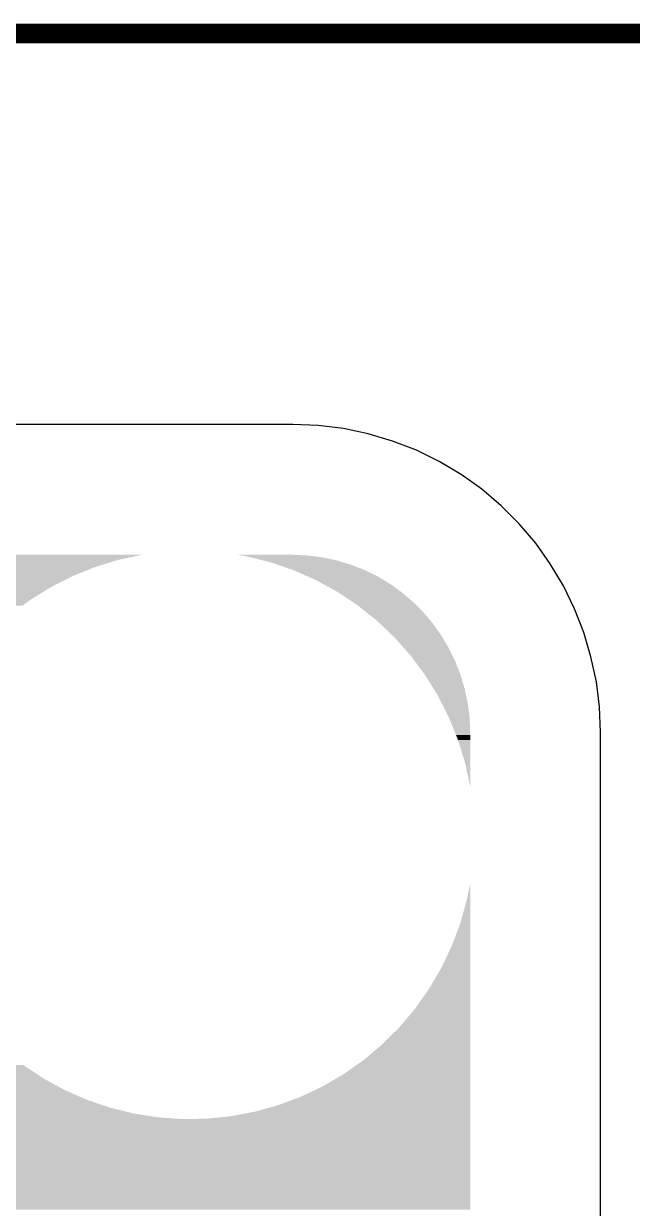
# Model space of a CAD drawing. Extents: x 295 to 953, y 10 to 290.
# Drawn here: x 837.06 to 852.48, y 255.24 to 285.25 of the extents above; entities that cross this region are included whole.
import ezdxf

# ---------------------------------------------------------------- set-up
doc = ezdxf.new("R2010")
doc.units = 0
doc.header["$LTSCALE"] = 5
doc.header["$MEASUREMENT"] = 0
doc.layers.get('0').update_dxf_attribs({"linetype": 'CONTINUOUS', "lineweight": 25})
doc.layers.add('GND1', color=7, linetype='CONTINUOUS')
doc.layers.add('테두리', color=3, linetype='CONTINUOUS')

# ---------------------------------------------------------------- blocks, each defined once
blk = doc.blocks.new('C')
at = {"layer": '테두리', "const_width": 0.5}
blk.add_lwpolyline([(15, 285), (15, 15), (405, 15), (405, 285), (15, 285)], dxfattribs=at)

msp = doc.modelspace()

# ---------------------------------------------------------------- linework, layer by layer
at = {"layer": 'GND1'}
for p, q in [((843.878, 275.097), (529.277, 275.097)), ((844.519, 275.07), (843.878, 275.097)), ((845.159, 274.991), (844.519, 275.07)), ((845.787, 274.859), (845.159, 274.991)), ((846.408, 274.674), (845.787, 274.859)), ((847.009, 274.443), (846.408, 274.674)), ((847.59, 274.159), (847.009, 274.443)), ((848.144, 273.829), (847.59, 274.159)), ((848.666, 273.452), (848.144, 273.829)), ((849.155, 273.036), (848.666, 273.452)), ((849.611, 272.58), (849.155, 273.036)), ((850.033, 272.085), (849.611, 272.58)), ((850.403, 271.563), (850.033, 272.085)), ((850.733, 271.009), (850.403, 271.563)), ((851.017, 270.428), (850.733, 271.009)), ((851.255, 269.827), (851.017, 270.428)), ((851.433, 269.212), (851.255, 269.827)), ((851.572, 268.578), (851.433, 269.212)), ((851.651, 267.944), (851.572, 268.578)), ((851.678, 267.297), (851.651, 267.944)), ((851.678, 78.799), (851.678, 267.297))]:
    msp.add_line(p, q, dxfattribs=at)
for points in [[(745.048, 271.482), (745.23, 271.664), (838.868, 271.482), (839.457, 271.664)], [(745.23, 271.664), (745.311, 271.745), (839.457, 271.664), (839.834, 271.745)], [(745.237, 271.794), (745.238, 271.795), (840.061, 271.794), (840.06, 271.795)], [(745.238, 271.794), (745.237, 271.794), (840.06, 271.794), (840.061, 271.794)], [(745.311, 271.745), (745.238, 271.794), (839.834, 271.745), (840.06, 271.794)], [(842.492, 271.794), (842.492, 271.795), (843.823, 271.794), (843.81, 271.795)], [(842.583, 271.777), (842.492, 271.794), (844.247, 271.777), (843.835, 271.794)], [(842.492, 271.794), (842.492, 271.794), (843.835, 271.794), (843.823, 271.794)], [(842.721, 271.751), (842.583, 271.777), (844.457, 271.751), (844.248, 271.777)], [(842.583, 271.777), (842.583, 271.777), (844.248, 271.777), (844.247, 271.777)], [(842.799, 271.731), (842.721, 271.751), (844.615, 271.731), (844.457, 271.751)], [(843.101, 271.656), (842.799, 271.731), (844.973, 271.656), (844.616, 271.731)], [(842.799, 271.731), (842.799, 271.731), (844.616, 271.731), (844.615, 271.731)], [(843.319, 271.601), (843.101, 271.656), (845.157, 271.601), (844.974, 271.656)], [(843.101, 271.656), (843.101, 271.656), (844.974, 271.656), (844.973, 271.656)], [(534.487, 271.405), (534.316, 271.464), (838.677, 271.405), (838.822, 271.464)], [(534.554, 271.376), (534.487, 271.405), (838.604, 271.376), (838.677, 271.405)], [(745.03, 271.464), (745.048, 271.482), (838.822, 271.464), (838.868, 271.482)], [(745.711, 271.331), (745.68, 271.376), (838.493, 271.331), (838.604, 271.376)], [(843.479, 271.546), (843.319, 271.601), (845.341, 271.546), (845.157, 271.601)], [(843.48, 271.546), (843.479, 271.546), (845.342, 271.546), (845.341, 271.546)], [(843.868, 271.413), (843.48, 271.546), (845.688, 271.413), (845.342, 271.546)], [(843.902, 271.401), (843.868, 271.413), (845.712, 271.401), (845.688, 271.413)], [(844.239, 271.252), (843.902, 271.401), (846.017, 271.252), (845.712, 271.401)], [(745.758, 271.254), (745.711, 271.331), (838.302, 271.254), (838.493, 271.331)], [(745.759, 271.251), (745.758, 271.254), (838.296, 271.251), (838.302, 271.254)], [(745.784, 271.206), (745.759, 271.251), (838.207, 271.206), (838.296, 271.251)], [(823.711, 271.206), (823.621, 271.206), (838.206, 271.206), (838.207, 271.206)], [(823.802, 271.2), (823.711, 271.206), (838.195, 271.2), (838.206, 271.206)], [(823.892, 271.189), (823.802, 271.2), (838.173, 271.189), (838.195, 271.2)], [(823.981, 271.173), (823.892, 271.189), (838.141, 271.173), (838.173, 271.189)], [(824.069, 271.151), (823.981, 271.173), (838.099, 271.151), (838.141, 271.173)], [(824.156, 271.125), (824.069, 271.151), (838.046, 271.125), (838.099, 271.151)], [(824.241, 271.093), (824.156, 271.125), (837.984, 271.093), (838.046, 271.125)], [(824.324, 271.057), (824.241, 271.093), (837.912, 271.057), (837.984, 271.093)], [(824.405, 271.015), (824.324, 271.057), (837.831, 271.015), (837.912, 271.057)], [(844.24, 271.252), (844.239, 271.252), (846.018, 271.252), (846.017, 271.252)], [(844.466, 271.152), (844.24, 271.252), (846.186, 271.152), (846.018, 271.252)], [(844.623, 271.066), (844.466, 271.152), (846.33, 271.066), (846.186, 271.152)], [(845.007, 270.855), (844.623, 271.066), (846.622, 270.855), (846.33, 271.066)], [(824.287, 270.647), (824.559, 270.919), (837.222, 270.647), (837.66, 270.919)], [(824.478, 270.972), (824.405, 271.015), (837.746, 270.972), (837.831, 271.015)], [(824.483, 270.97), (824.478, 270.972), (837.742, 270.97), (837.746, 270.972)], [(824.559, 270.919), (824.483, 270.97), (837.66, 270.919), (837.742, 270.97)], [(845.011, 270.852), (845.007, 270.855), (846.626, 270.852), (846.622, 270.855)], [(845.012, 270.852), (845.011, 270.852), (846.627, 270.852), (846.626, 270.852)], [(845.378, 270.608), (845.012, 270.852), (846.913, 270.608), (846.627, 270.852)], [(745.965, 270.564), (745.958, 270.638), (837.111, 270.564), (837.21, 270.638)], [(745.965, 270.55), (745.965, 270.564), (837.092, 270.55), (837.111, 270.564)], [(824.278, 270.638), (824.287, 270.647), (837.21, 270.638), (837.222, 270.647)], [(824.959, 270.505), (824.928, 270.55), (837.032, 270.505), (837.092, 270.55)], [(845.379, 270.608), (845.378, 270.608), (846.914, 270.608), (846.913, 270.608)], [(845.52, 270.514), (845.379, 270.608), (847.008, 270.514), (846.914, 270.608)], [(845.74, 270.338), (845.52, 270.514), (847.183, 270.338), (847.008, 270.514)], [(846.003, 270.129), (845.741, 270.338), (847.362, 270.129), (847.183, 270.338)], [(846.081, 270.055), (846.003, 270.129), (847.425, 270.055), (847.362, 270.129)], [(846.39, 269.762), (846.081, 270.055), (847.633, 269.762), (847.425, 270.055)], [(846.39, 269.761), (846.39, 269.762), (847.633, 269.761), (847.633, 269.762)], [(846.45, 269.705), (846.39, 269.761), (847.667, 269.705), (847.633, 269.761)], [(846.688, 269.437), (846.45, 269.705), (847.826, 269.437), (847.667, 269.705)], [(846.86, 269.244), (846.688, 269.437), (847.92, 269.244), (847.826, 269.437)], [(846.971, 269.094), (846.86, 269.244), (847.994, 269.094), (847.92, 269.244)], [(846.972, 269.093), (846.971, 269.094), (847.994, 269.093), (847.994, 269.094)], [(847.223, 268.757), (846.972, 269.093), (848.127, 268.757), (847.994, 269.093)], [(847.228, 268.749), (847.223, 268.757), (848.129, 268.749), (848.127, 268.757)], [(847.446, 268.399), (847.228, 268.749), (848.231, 268.399), (848.129, 268.749)], [(847.446, 268.398), (847.446, 268.399), (848.231, 268.398), (848.231, 268.399)], [(847.553, 268.225), (847.446, 268.398), (848.269, 268.225), (848.231, 268.398)], [(847.657, 268.02), (847.553, 268.225), (848.314, 268.02), (848.269, 268.225)], [(847.832, 267.675), (847.658, 268.02), (848.357, 267.675), (848.314, 268.02)], [(847.834, 267.673), (847.832, 267.675), (848.357, 267.673), (848.357, 267.675)], [(847.834, 267.672), (847.834, 267.673), (848.358, 267.672), (848.357, 267.673)], [(848.012, 267.231), (847.834, 267.672), (848.376, 267.231), (848.358, 267.672)], [(848.012, 267.23), (848.012, 267.231), (848.376, 267.23), (848.376, 267.231)], [(848.063, 267.104), (848.012, 267.23), (848.376, 267.104), (848.376, 267.23)], [(848.244, 266.514), (848.063, 267.104), (848.376, 266.514), (848.376, 267.104)], [(848.375, 265.911), (848.244, 266.514), (848.376, 265.911), (848.376, 266.514)], [(848.375, 265.911), (848.375, 265.911), (848.375, 265.911), (848.376, 265.911)], [(848.29, 263.059), (848.375, 263.479), (848.376, 263.059), (848.376, 263.479)], [(848.375, 263.479), (848.375, 263.479), (848.376, 263.479), (848.375, 263.479)], [(848.124, 262.465), (848.29, 263.059), (848.376, 262.465), (848.376, 263.059)], [(847.908, 261.887), (848.124, 262.465), (848.376, 261.887), (848.376, 262.465)], [(847.643, 261.33), (847.908, 261.887), (848.376, 261.33), (848.376, 261.887)], [(847.332, 260.798), (847.643, 261.33), (848.376, 260.798), (848.376, 261.33)], [(846.976, 260.294), (847.332, 260.798), (848.376, 260.294), (848.376, 260.798)], [(846.579, 259.822), (846.976, 260.294), (848.376, 259.822), (848.376, 260.294)], [(846.143, 259.387), (846.579, 259.822), (848.376, 259.387), (848.376, 259.822)], [(845.671, 258.99), (846.143, 259.387), (848.376, 258.99), (848.376, 259.387)], [(800.284, 258.791), (800.242, 258.87), (837.161, 258.791), (837.042, 258.87)], [(800.323, 258.709), (800.284, 258.791), (837.285, 258.709), (837.161, 258.791)], [(845.166, 258.635), (845.671, 258.99), (848.376, 258.635), (848.376, 258.99)], [(800.356, 258.625), (800.323, 258.709), (837.412, 258.625), (837.285, 258.709)], [(800.385, 258.539), (800.356, 258.625), (837.541, 258.539), (837.412, 258.625)], [(800.387, 258.529), (800.385, 258.539), (837.556, 258.529), (837.541, 258.539)], [(800.408, 258.451), (800.387, 258.529), (837.699, 258.451), (837.556, 258.529)], [(800.427, 258.362), (800.408, 258.451), (837.861, 258.362), (837.699, 258.451)], [(844.634, 258.324), (845.166, 258.635), (848.376, 258.324), (848.376, 258.635)], [(800.44, 258.272), (800.427, 258.362), (838.026, 258.272), (837.861, 258.362)], [(800.443, 258.233), (800.44, 258.272), (838.097, 258.233), (838.026, 258.272)], [(800.448, 258.182), (800.443, 258.233), (838.214, 258.182), (838.097, 258.233)], [(800.45, 258.091), (800.448, 258.182), (838.42, 258.091), (838.214, 258.182)], [(844.076, 258.06), (844.634, 258.324), (848.376, 258.06), (848.376, 258.324)], [(800.42, 257.786), (800.432, 257.856), (839.245, 257.786), (839.039, 257.856)], [(800.432, 257.856), (800.444, 257.946), (839.039, 257.856), (838.776, 257.946)], [(800.444, 257.946), (800.446, 257.985), (838.776, 257.946), (838.661, 257.985)], [(800.446, 257.985), (800.449, 258.037), (838.661, 257.985), (838.544, 258.037)], [(800.449, 258.037), (800.45, 258.091), (838.544, 258.037), (838.42, 258.091)], [(842.904, 257.68), (843.498, 257.845), (848.376, 257.68), (848.376, 257.845)], [(843.498, 257.845), (844.076, 258.06), (848.376, 257.845), (848.376, 258.06)], [(800.375, 257.615), (800.382, 257.638), (839.989, 257.615), (839.844, 257.638)], [(800.382, 257.638), (800.395, 257.679), (839.844, 257.638), (839.678, 257.679)], [(800.395, 257.679), (800.416, 257.767), (839.678, 257.679), (839.322, 257.767)], [(800.416, 257.767), (800.42, 257.786), (839.322, 257.767), (839.245, 257.786)], [(830.609, 257.566), (830.365, 257.615), (840.292, 257.566), (839.989, 257.615)], [(830.669, 257.541), (830.609, 257.566), (840.453, 257.541), (840.292, 257.566)], [(830.772, 257.497), (830.669, 257.541), (841.068, 257.497), (840.453, 257.541)], [(841.684, 257.505), (842.298, 257.567), (848.376, 257.505), (848.376, 257.567)], [(842.298, 257.567), (842.904, 257.68), (848.376, 257.567), (848.376, 257.68)], [(830.838, 257.468), (830.772, 257.497), (848.376, 257.468), (848.376, 257.497)], [(831.041, 257.324), (830.838, 257.468), (848.376, 257.324), (848.376, 257.468)], [(831.21, 257.14), (831.041, 257.324), (848.376, 257.14), (848.376, 257.324)], [(841.068, 257.497), (841.684, 257.505), (848.376, 257.497), (848.376, 257.505)], [(831.335, 256.925), (831.21, 257.14), (848.376, 256.925), (848.376, 257.14)], [(831.413, 256.688), (831.335, 256.925), (848.376, 256.688), (848.376, 256.925)], [(831.44, 256.44), (831.413, 256.688), (848.376, 256.44), (848.376, 256.688)], [(831.421, 256.233), (831.44, 256.44), (848.376, 256.233), (848.376, 256.44)], [(831.352, 255.994), (831.421, 256.233), (848.376, 255.994), (848.376, 256.233)], [(831.072, 255.585), (831.234, 255.775), (848.376, 255.585), (848.376, 255.775)], [(831.234, 255.775), (831.352, 255.994), (848.376, 255.775), (848.376, 255.994)], [(830.649, 255.327), (830.874, 255.434), (848.376, 255.327), (848.376, 255.434)], [(830.874, 255.434), (831.072, 255.585), (848.376, 255.434), (848.376, 255.585)], [(782.512, 255.204), (782.536, 255.266), (848.376, 255.204), (848.376, 255.266)], [(830.157, 255.266), (830.406, 255.27), (848.376, 255.266), (848.376, 255.27)], [(830.406, 255.27), (830.649, 255.327), (848.376, 255.27), (848.376, 255.327)]]:
    msp.add_solid(points, dxfattribs=at)

# ---------------------------------------------------------------- block references
msp.add_blockref('C', (476.978, 0))

doc.saveas('drawing.dxf')
